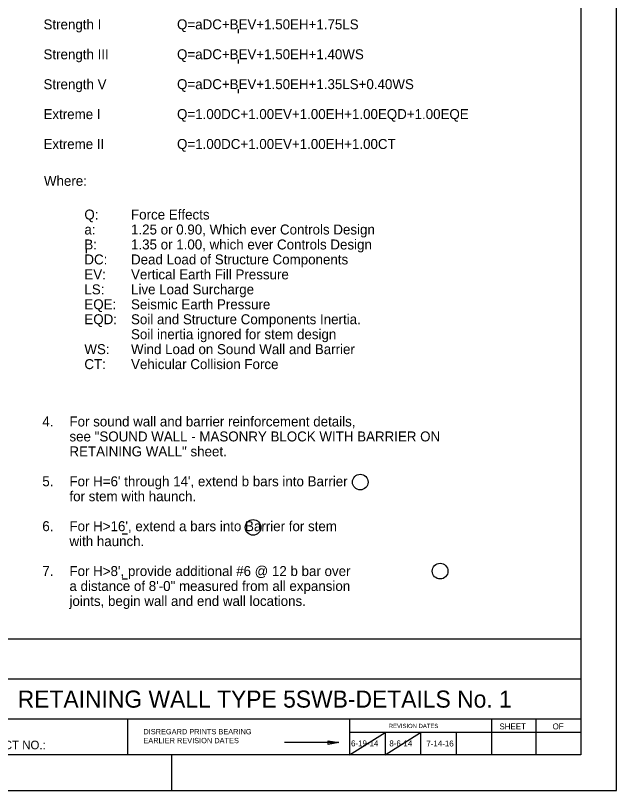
# Model space of a CAD drawing. Extents: x 0 to 2.83, y 0 to 1.83.
# Drawn here: x 2.13 to 2.833, y 0 to 0.907 of the extents above; entities that cross this region are included whole.
import ezdxf

# ---------------------------------------------------------------- set-up
doc = ezdxf.new("R2010")
doc.units = 0
for name, color, linetype in [('10 Sheet Format', 7, 'Continuous'), ('210 Border', 7, 'Continuous'), ('214 Text and Titles', 7, 'Continuous'), ('215 Design Notes', 7, 'Continuous')]:
    doc.layers.add(name, color=color, linetype=linetype)

msp = doc.modelspace()

# ---------------------------------------------------------------- linework, layer by layer
at = {"layer": '10 Sheet Format'}
msp.add_lwpolyline([(0, 0), (2.83333, 0), (2.83333, 1.83333), (0, 1.83333)], close=True, dxfattribs=at)
at = {"layer": '210 Border'}
for p, q in [((2.79167, 1.79167), (2.79167, 0.04167)), ((2.79167, 0.17708), (0.08333, 0.17708)), ((2.79167, 0.13021), (2.02083, 0.13021)), ((2.79167, 0.08333), (0.08333, 0.08333)), ((2.2614, 0.04167), (2.2614, 0.08333)), ((2.52083, 0.08333), (2.52083, 0.04167)), ((2.68695, 0.08306), (2.68695, 0.04167)), ((2.73903, 0.08333), (2.73903, 0.04167)), ((2.79167, 0.06771), (2.52083, 0.06771)), ((2.52083, 0.04167), (2.5625, 0.06771)), ((2.5625, 0.06771), (2.5625, 0.04167)), ((2.5625, 0.04167), (2.60417, 0.06771)), ((2.60417, 0.06771), (2.60417, 0.04167)), ((2.64583, 0.06771), (2.64583, 0.04167)), ((2.50281, 0.05608), (2.44482, 0.05608)), ((2.49602, 0.05817), (2.50852, 0.05608)), ((2.49602, 0.05399), (2.49602, 0.05817)), ((2.50852, 0.05608), (2.49602, 0.05399)), ((2.4981, 0.05677), (2.50227, 0.05608)), ((2.4981, 0.05538), (2.4981, 0.05677)), ((2.50227, 0.05608), (2.4981, 0.05538)), ((2.79167, 0.04167), (0.08333, 0.04167)), ((2.3125, 0.04167), (2.3125, 0))]:
    msp.add_line(p, q, dxfattribs=at)
for points in [[(2.50217, 0.05608), (2.49026, 0.05608)], [(2.50852, 0.05608), (2.49602, 0.05608)], [(2.50227, 0.05608), (2.4981, 0.05608)], [(2.50852, 0.05608), (2.50246, 0.05608)]]:
    msp.add_lwpolyline(points, dxfattribs=at)
at = {"layer": '214 Text and Titles'}
for p, q in [((2.25504, 0.30047), (2.26118, 0.30047)), ((2.25504, 0.24781), (2.26118, 0.24781))]:
    msp.add_line(p, q, dxfattribs=at)
for centre in [(2.5335, 0.36081), (2.40807, 0.3078), (2.62694, 0.25663)]:
    msp.add_circle(centre, 0.00917, dxfattribs=at)
at = {"layer": '215 Design Notes'}
for p, q in [((2.39061, 0.89058), (2.39061, 0.88604)), ((2.39059, 0.85512), (2.39059, 0.85058)), ((2.39064, 0.82037), (2.39064, 0.81583)), ((2.21282, 0.63319), (2.21282, 0.62865))]:
    msp.add_line(p, q, dxfattribs=at)

# ---------------------------------------------------------------- texts
at = {"layer": '210 Border'}
for s, height, p in [('RETAINING WALL TYPE 5SWB-DETAILS No. 1', 0.02, (2.13264, 0.09692)), ('REVISION DATES', 0.004999, (2.56684, 0.07302)), ('SHEET', 0.006945, (2.69638, 0.07147)), ('OF', 0.006945, (2.75853, 0.07147)), ('DISREGARD PRINTS BEARING', 0.0062491, (2.27972, 0.06572)), ('CONTRACT NO.:', 0.01, (2.05997, 0.04828)), ('EARLIER REVISION DATES', 0.0062491, (2.27972, 0.05531)), ('6-19-14', 0.006945, (2.52269, 0.05164)), ('8-6-14', 0.006945, (2.56753, 0.05164)), ('7-14-16', 0.006943, (2.61084, 0.05151))]:
    msp.add_text(s, height=height, dxfattribs=at).set_placement(p)
at = {"layer": '214 Text and Titles'}
for s, height, p in [('4.', 0.011667, (2.16144, 0.4259)), ('For sound wall and barrier reinforcement details,', 0.0116667, (2.1932, 0.4259)), ('see "SOUND WALL - MASONRY BLOCK WITH BARRIER ON', 0.0116667, (2.1932, 0.4084)), ('RETAINING WALL" sheet.', 0.0116667, (2.1932, 0.3909)), ('5.', 0.011667, (2.16144, 0.3559)), ("For H=6' through 14', extend b bars into Barrier", 0.0116667, (2.1932, 0.3559)), ('for stem with haunch.', 0.0116667, (2.1932, 0.3384)), ('6.', 0.011667, (2.16144, 0.3034)), ("For H>16', extend a bars into Barrier for stem", 0.0116667, (2.1932, 0.3034)), ('with haunch.', 0.0116667, (2.1932, 0.2859)), ("For H>8', provide additional #6 @ 12 b bar over", 0.0116667, (2.1932, 0.2509)), ('7.', 0.011667, (2.16144, 0.2509)), ('a distance of 8\'-0" measured from all expansion', 0.0116667, (2.1932, 0.2334)), ('joints, begin wall and end wall locations.', 0.0116667, (2.1932, 0.2159))]:
    msp.add_text(s, height=height, dxfattribs=at).set_placement(p)
at = {"layer": '215 Design Notes'}
for s, height, p in [('Strength I', 0.011667, (2.16284, 0.89048)), ('Q=aDC+BEV+1.50EH+1.75LS', 0.0116667, (2.31909, 0.89053)), ('Strength III', 0.0116667, (2.16284, 0.85548)), ('Q=aDC+BEV+1.50EH+1.40WS', 0.0116667, (2.31909, 0.85553)), ('Strength V', 0.011667, (2.16284, 0.82048)), ('Q=aDC+BEV+1.50EH+1.35LS+0.40WS', 0.0116667, (2.31909, 0.82053)), ('Extreme I', 0.011667, (2.16284, 0.78548)), ('Q=1.00DC+1.00EV+1.00EH+1.00EQD+1.00EQE', 0.0116667, (2.31909, 0.78553)), ('Extreme II', 0.011667, (2.16284, 0.75048)), ('Q=1.00DC+1.00EV+1.00EH+1.00CT', 0.0116667, (2.31909, 0.75053)), ('Where:', 0.011667, (2.16334, 0.70742)), ('Force Effects', 0.0116667, (2.26525, 0.66799)), ('Q:', 0.011667, (2.21067, 0.66799)), ('1.25 or 0.90, Which ever Controls Design', 0.0116667, (2.26525, 0.65049)), ('a:', 0.011667, (2.21067, 0.65049)), ('B:', 0.011667, (2.21067, 0.63299)), ('1.35 or 1.00, which ever Controls Design', 0.0116667, (2.26525, 0.63299)), ('DC:', 0.011667, (2.21067, 0.61549)), ('Dead Load of Structure Components', 0.0116667, (2.26525, 0.61549)), ('EV:', 0.011667, (2.21067, 0.59799)), ('Vertical Earth Fill Pressure', 0.0116667, (2.26525, 0.59799)), ('LS:', 0.011667, (2.21067, 0.58049)), ('Live Load Surcharge', 0.0116667, (2.26525, 0.58049)), ('EQE:', 0.011667, (2.21067, 0.56299)), ('Seismic Earth Pressure', 0.0116667, (2.26525, 0.56299)), ('EQD:', 0.011667, (2.21067, 0.54549)), ('Soil and Structure Components Inertia.', 0.0116667, (2.26525, 0.54549)), ('Soil inertia ignored for stem design', 0.0116667, (2.26525, 0.52799)), ('WS:', 0.011667, (2.21067, 0.51049)), ('Wind Load on Sound Wall and Barrier', 0.0116667, (2.26525, 0.51049)), ('CT:', 0.011667, (2.21067, 0.49299)), ('Vehicular Collision Force', 0.0116667, (2.26525, 0.49299))]:
    msp.add_text(s, height=height, dxfattribs=at).set_placement(p)

doc.saveas('drawing.dxf')
